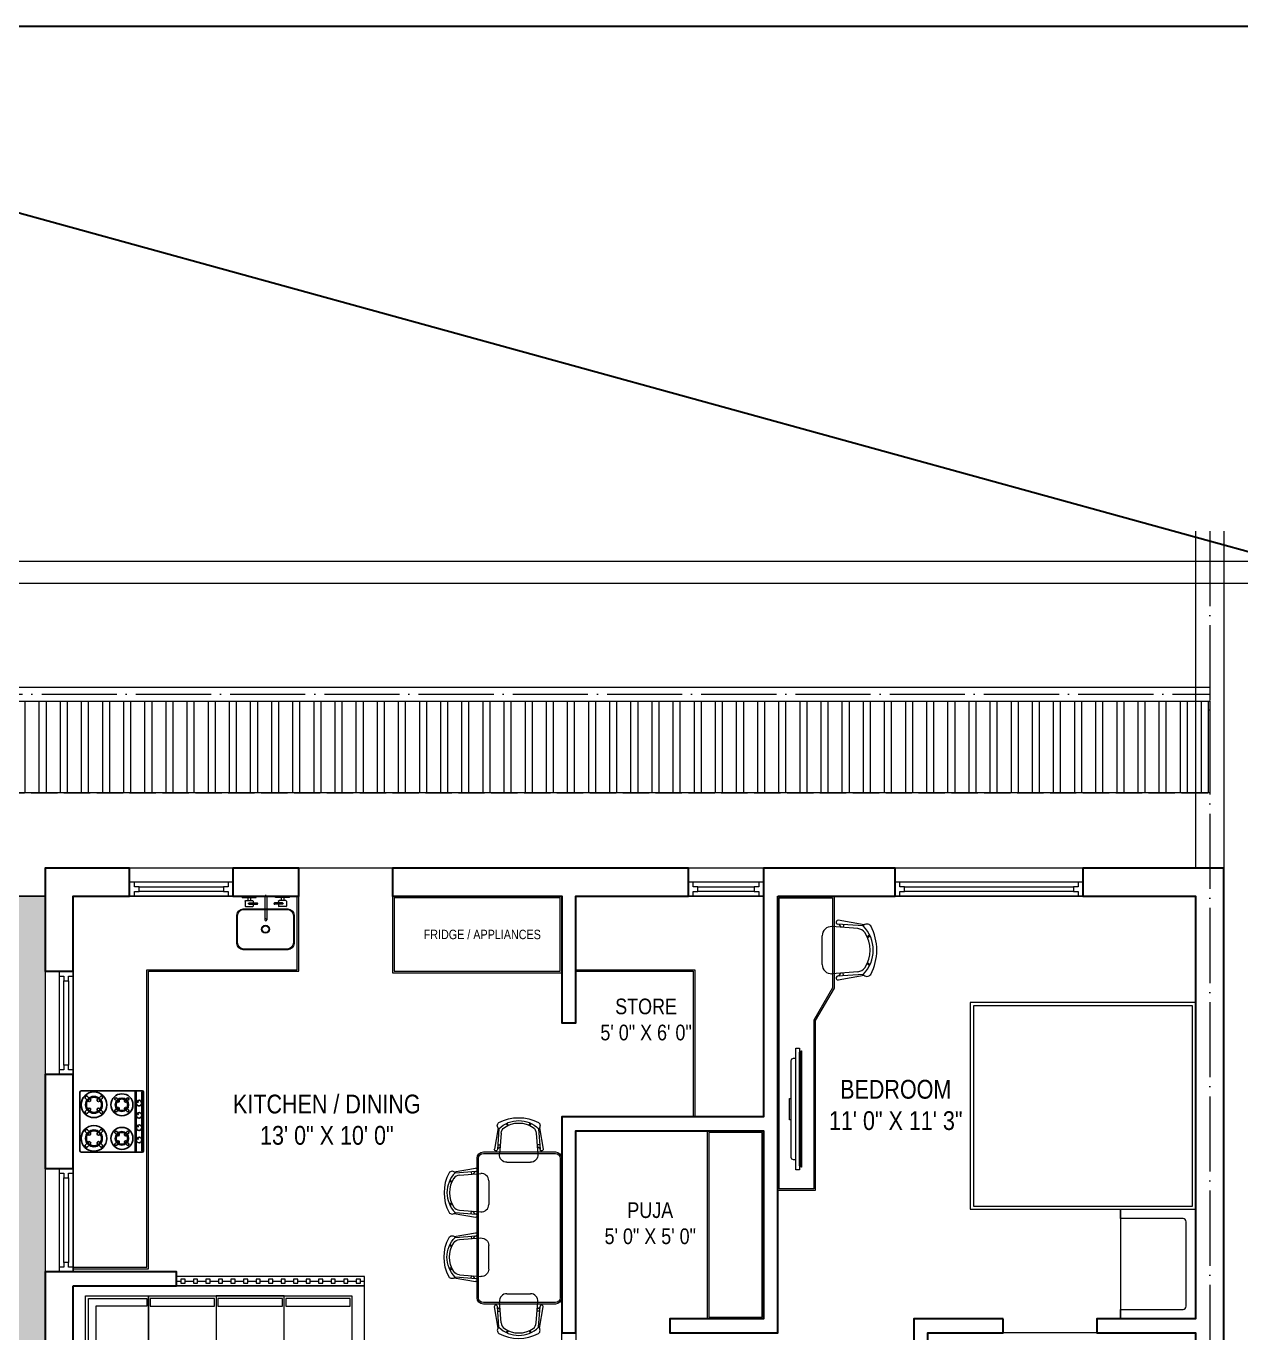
# Model space of a CAD drawing. Header units: millimetres. Extents: x 56222 to 120458, y -162468 to -121287.
# Drawn here: x 113795.1 to 114183.1, y -158300.9 to -157883.4 of the extents above; entities that cross this region are included whole.
import ezdxf

# ---------------------------------------------------------------- set-up
doc = ezdxf.new("R2010")
doc.units = ezdxf.units.MM
doc.header["$MEASUREMENT"] = 0
doc.linetypes.add('ACAD_ISO02W100', pattern=[15, 12, -3])
doc.linetypes.add('ACAD_ISO04W100', pattern=[30, 24, -3, 0, -3])
for name, color, linetype, lineweight in [('Farniture', 59, 'Continuous', 25), ('FURNITURE', 59, 'Continuous', 9), ('GROUND FLOOR', 7, 'Continuous', 9), ('GROUND FLOOR  ( PLINE )', 251, 'Continuous', 30), ('GROUND FLOOR ( DW_RAIL )', 7, 'Continuous', 9), ('SANITARY', 59, 'Continuous', 18), ('SECOND FLOOR  ( PLINE )', 251, 'Continuous', 30), ('X_GARDEN ( HATCH )', 251, 'Continuous', 9), ('X_GARDEN ( PARKING ) ( HATCH )', 251, 'Continuous', 9), ('X_SHEET', 7, 'Continuous', 9), ('ZZ_PRESENTATION _( 21~05 )', 251, 'Continuous', 9)]:
    doc.layers.add(name, color=color, linetype=linetype, lineweight=lineweight)
doc.layers.add('GROUND FLOOR  ( Text )', color=251, linetype='Continuous')
doc.styles.add('KATHA', font='swissc.ttf')
doc.styles.add("KATHA'", font='swissc.ttf')

# ---------------------------------------------------------------- blocks, each defined once
blk = doc.blocks.new('chair')
at = {"layer": 'FURNITURE'}
for p, q in [((207534.34, -332788.09), (207533.13, -332795.04)), ((207534.65, -332788.35), (207534.13, -332795.21)), ((207537.55, -332787.31), (207536.92, -332786.71)), ((207537.75, -332787.21), (207537.26, -332786.54)), ((207544.47, -332787.21), (207544.97, -332786.54)), ((207544.68, -332787.31), (207545.31, -332786.71)), ((207547.58, -332788.35), (207548.1, -332795.21)), ((207547.88, -332788.09), (207549.09, -332795.04)), ((207535.35, -332789.78), (207534.82, -332796.73)), ((207546.87, -332789.78), (207547.4, -332796.73)), ((207534.15, -332794.85), (207535.01, -332794.25)), ((207534.25, -332793.63), (207535.06, -332793.69)), ((207547.98, -332793.63), (207547.17, -332793.69)), ((207548.07, -332794.85), (207547.21, -332794.25)), ((207544.98, -332799.35), (207537.25, -332799.35))]:
    blk.add_line(p, q, dxfattribs=at)
for centre, radius, start, end in [((207541.11, -332798.54), 13.79, 61.9275, 118.0725), ((207535.38, -332787.38), 1.26, 127.0239, 232.9761), ((207541.11, -332794.89), 9.19, 45.0865, 134.9135), ((207537.78, -332789.96), 2.43, 124.0703, 175.6302), ((207541.11, -332794.89), 8.38, 55.9297, 124.0703), ((207544.44, -332789.96), 2.43, 4.3698, 55.9297), ((207546.85, -332787.38), 1.26, 307.0239, 52.9761), ((207533.63, -332795.13), 0.504, 170.1051, 0.2897), ((207548.6, -332795.13), 0.504, 179.7103, 9.8949), ((207537.25, -332796.92), 2.43, 175.6302, 270), ((207544.98, -332796.92), 2.43, 270, 4.3698)]:
    blk.add_arc(centre, radius, start, end, dxfattribs=at)
blk = doc.blocks.new('FGG')
at = {"layer": 'SANITARY'}
blk.add_lwpolyline([(5070.98, -43343.84), (5108.57, -43343.84), (5108.57, -43342.84, 0.414214), (5107.69, -43341.95), (5071.86, -43341.95, 0.414214), (5070.98, -43342.84)], format="xyb", close=True, dxfattribs=at)
for points in [[(5093.73, -43341.95), (5085.82, -43341.95), (5085.82, -43341.37), (5093.73, -43341.37)], [(5067.08, -43343.84), (5112.47, -43343.84), (5112.47, -43345.16), (5067.08, -43345.16)], [(5068.1, -43345.75), (5111.45, -43345.75), (5111.45, -43345.91), (5068.1, -43345.91)], [(5068.6, -43345.16), (5110.96, -43345.16), (5110.96, -43345.75), (5068.6, -43345.75)]]:
    blk.add_lwpolyline(points, close=True, dxfattribs=at)
blk = doc.blocks.new('MIXER')
at = {"layer": 'ZZ_PRESENTATION _( 21~05 )', "color": 252}
for p, q in [((41849.2, 3111.28), (41849.2, 3118.82)), ((41849.79, 3111.28), (41849.79, 3118.82)), ((41842.92, 3112.86), (41842.92, 3114.44)), ((41843.12, 3114.63), (41845.23, 3114.63)), ((41845.43, 3113.85), (41845.43, 3114.44)), ((41853.56, 3113.85), (41853.56, 3114.44)), ((41855.87, 3114.63), (41853.76, 3114.63)), ((41856.07, 3112.86), (41856.07, 3114.44)), ((41841.92, 3111.68), (41846.43, 3111.68)), ((41841.92, 3111.68), (41841.92, 3111.28)), ((41841.92, 3111.68), (41846.43, 3111.68)), ((41841.92, 3111.68), (41841.92, 3111.28)), ((41857.07, 3111.28), (41841.92, 3111.28)), ((41843.12, 3112.66), (41845.23, 3112.66)), ((41843.78, 3111.68), (41843.78, 3112.66)), ((41844.18, 3113.85), (41846.74, 3113.85)), ((41844.18, 3113.45), (41846.74, 3113.45)), ((41844.57, 3111.68), (41844.57, 3112.66)), ((41845.43, 3112.86), (41845.43, 3113.45)), ((41846.43, 3111.68), (41846.43, 3111.28)), ((41846.43, 3111.68), (41846.43, 3111.28)), ((41849.5, 3111.28), (41849.5, 3110.89)), ((41849.5, 3111.28), (41849.5, 3110.89)), ((41854.82, 3113.85), (41852.25, 3113.85)), ((41854.82, 3113.45), (41852.25, 3113.45)), ((41857.07, 3111.68), (41852.56, 3111.68)), ((41852.56, 3111.68), (41852.56, 3111.28)), ((41857.07, 3111.68), (41852.56, 3111.68)), ((41852.56, 3111.68), (41852.56, 3111.28)), ((41853.56, 3112.86), (41853.56, 3113.45)), ((41855.87, 3112.66), (41853.76, 3112.66)), ((41854.42, 3111.68), (41854.42, 3112.66)), ((41855.21, 3111.68), (41855.21, 3112.66)), ((41857.07, 3111.68), (41857.07, 3111.28)), ((41857.07, 3111.68), (41857.07, 3111.28))]:
    blk.add_line(p, q, dxfattribs=at)
for centre, radius in [((41849.5, 3118.82), 0.296), ((41846.74, 3113.65), 0.197), ((41852.25, 3113.65), 0.197)]:
    blk.add_circle(centre, radius, dxfattribs=at)
for centre, start, end in [((41843.12, 3114.44), 89.9998, 179.9998), ((41845.23, 3114.44), 359.9998, 89.9998), ((41853.76, 3114.44), 90.0002, 180.0002), ((41855.87, 3114.44), 0.0002, 90.0002), ((41843.12, 3112.86), 179.9998, 269.9998), ((41844.18, 3113.65), 89.9998, 269.9998), ((41845.23, 3112.86), 269.9998, 359.9998), ((41853.76, 3112.86), 180.0002, 270.0002), ((41854.82, 3113.65), 270.0002, 90.0002), ((41855.87, 3112.86), 270.0002, 0.0002)]:
    blk.add_arc(centre, 0.197, start, end, dxfattribs=at)
blk = doc.blocks.new('gas')
at = {"layer": 'Farniture'}
for p, q in [((207551.94, -332707.86), (207551.94, -332688.96)), ((207552.21, -332707.86), (207552.21, -332688.96)), ((207552.39, -332688.51), (207571.97, -332688.51)), ((207552.48, -332707.86), (207552.48, -332688.96)), ((207554.37, -332708.31), (207554.37, -332688.51)), ((207554.64, -332708.31), (207554.64, -332688.51)), ((207572.42, -332707.86), (207572.42, -332688.96)), ((207556.76, -332690.85), (207556.76, -332690.85)), ((207556.76, -332691.36), (207557.47, -332692.07)), ((207556.76, -332694.66), (207557.47, -332693.95)), ((207557.27, -332690.85), (207557.98, -332691.56)), ((207557.98, -332692.07), (207557.98, -332692.07)), ((207557.98, -332693.95), (207557.98, -332693.95)), ((207560.57, -332690.85), (207559.86, -332691.56)), ((207559.86, -332692.07), (207559.86, -332692.07)), ((207559.86, -332693.95), (207559.86, -332693.95)), ((207561.08, -332691.36), (207560.37, -332692.07)), ((207561.08, -332694.66), (207560.37, -332693.95)), ((207561.08, -332690.85), (207561.08, -332690.85)), ((207565.22, -332690.31), (207565.22, -332690.31)), ((207565.22, -332690.95), (207566.11, -332691.84)), ((207565.22, -332695.08), (207566.11, -332694.19)), ((207565.86, -332690.31), (207566.74, -332691.2)), ((207566.74, -332691.84), (207566.74, -332691.84)), ((207566.74, -332694.19), (207566.74, -332694.19)), ((207569.98, -332690.31), (207569.09, -332691.2)), ((207569.09, -332691.84), (207569.09, -332691.84)), ((207569.09, -332694.19), (207569.09, -332694.19)), ((207570.62, -332690.95), (207569.73, -332691.84)), ((207570.62, -332695.08), (207569.73, -332694.19)), ((207570.62, -332690.31), (207570.62, -332690.31)), ((207556.76, -332695.17), (207556.76, -332695.17)), ((207557.27, -332695.17), (207557.98, -332694.46)), ((207560.57, -332695.17), (207559.86, -332694.46)), ((207561.08, -332695.17), (207561.08, -332695.17)), ((207565.22, -332695.71), (207565.22, -332695.71)), ((207565.86, -332695.71), (207566.74, -332694.82)), ((207569.98, -332695.71), (207569.09, -332694.82)), ((207570.62, -332695.71), (207570.62, -332695.71)), ((207556.76, -332701.65), (207556.76, -332701.65)), ((207556.76, -332702.16), (207557.47, -332702.87)), ((207557.27, -332701.65), (207557.98, -332702.36)), ((207560.57, -332701.65), (207559.86, -332702.36)), ((207561.08, -332702.16), (207560.37, -332702.87)), ((207561.08, -332701.65), (207561.08, -332701.65)), ((207565.22, -332701.11), (207565.22, -332701.11)), ((207565.22, -332701.75), (207566.11, -332702.64)), ((207565.86, -332701.11), (207566.74, -332702)), ((207566.74, -332702.64), (207566.74, -332702.64)), ((207569.98, -332701.11), (207569.09, -332702)), ((207569.09, -332702.64), (207569.09, -332702.64)), ((207570.62, -332701.75), (207569.73, -332702.64)), ((207570.62, -332701.11), (207570.62, -332701.11)), ((207556.76, -332705.46), (207557.47, -332704.75)), ((207556.76, -332705.97), (207556.76, -332705.97)), ((207557.27, -332705.97), (207557.98, -332705.26)), ((207557.98, -332702.87), (207557.98, -332702.87)), ((207557.98, -332704.75), (207557.98, -332704.75)), ((207559.86, -332702.87), (207559.86, -332702.87)), ((207559.86, -332704.75), (207559.86, -332704.75)), ((207560.57, -332705.97), (207559.86, -332705.26)), ((207561.08, -332705.46), (207560.37, -332704.75)), ((207561.08, -332705.97), (207561.08, -332705.97)), ((207565.22, -332705.88), (207566.11, -332704.99)), ((207565.22, -332706.51), (207565.22, -332706.51)), ((207565.86, -332706.51), (207566.74, -332705.62)), ((207566.74, -332704.99), (207566.74, -332704.99)), ((207569.09, -332704.99), (207569.09, -332704.99)), ((207569.98, -332706.51), (207569.09, -332705.62)), ((207570.62, -332705.88), (207569.73, -332704.99)), ((207570.62, -332706.51), (207570.62, -332706.51)), ((207552.39, -332708.31), (207571.97, -332708.31))]:
    blk.add_line(p, q, dxfattribs=at)
for centre, radius in [((207558.92, -332693.01), 3.54), ((207567.92, -332693.01), 4.14), ((207553.42, -332692.47), 0.9), ((207553.77, -332692.05), 0.161), ((207558.92, -332693.01), 2.16), ((207558.92, -332693.01), 1.89), ((207567.92, -332693.01), 2.7), ((207567.92, -332693.01), 2.43), ((207553.42, -332696.43), 0.9), ((207553.77, -332696.01), 0.161), ((207553.42, -332700.39), 0.9), ((207553.77, -332699.97), 0.161), ((207558.92, -332703.81), 3.54), ((207558.92, -332703.81), 2.16), ((207558.92, -332703.81), 1.89), ((207567.92, -332703.81), 4.14), ((207567.92, -332703.81), 2.7), ((207567.92, -332703.81), 2.43), ((207553.42, -332704.35), 0.9), ((207553.77, -332703.93), 0.161)]:
    blk.add_circle(centre, radius, dxfattribs=at)
for centre, radius, start, end in [((207552.39, -332688.96), 0.45, 90, 180), ((207552.34, -332688.96), 0.135, 0, 180), ((207571.97, -332688.96), 0.45, 0, 90), ((207557.01, -332691.11), 0.36, 135, 225), ((207557.01, -332691.11), 0.36, 45, 135), ((207557.72, -332691.82), 0.36, 225, 315), ((207557.72, -332694.21), 0.36, 45, 135), ((207557.72, -332691.82), 0.36, 315, 45), ((207557.72, -332694.21), 0.36, 315, 45), ((207560.11, -332691.82), 0.36, 135, 225), ((207560.11, -332694.21), 0.36, 135, 225), ((207560.11, -332691.82), 0.36, 225, 315), ((207560.11, -332694.21), 0.36, 45, 135), ((207560.83, -332691.11), 0.36, 45, 135), ((207560.83, -332691.11), 0.36, 315, 45), ((207565.54, -332690.63), 0.45, 135, 225), ((207565.54, -332690.63), 0.45, 45, 135), ((207566.43, -332691.52), 0.45, 225, 315), ((207566.43, -332694.51), 0.45, 45, 135), ((207566.43, -332691.52), 0.45, 315, 45), ((207566.43, -332694.51), 0.45, 315, 45), ((207569.41, -332691.52), 0.45, 135, 225), ((207569.41, -332694.51), 0.45, 135, 225), ((207569.41, -332691.52), 0.45, 225, 315), ((207569.41, -332694.51), 0.45, 45, 135), ((207570.3, -332690.63), 0.45, 45, 135), ((207570.3, -332690.63), 0.45, 315, 45), ((207557.01, -332694.92), 0.36, 135, 225), ((207557.01, -332694.92), 0.36, 225, 315), ((207560.83, -332694.92), 0.36, 225, 315), ((207560.83, -332694.92), 0.36, 315, 45), ((207565.54, -332695.39), 0.45, 135, 225), ((207565.54, -332695.39), 0.45, 225, 315), ((207570.3, -332695.39), 0.45, 225, 315), ((207570.3, -332695.39), 0.45, 315, 45), ((207557.01, -332701.91), 0.36, 135, 225), ((207557.01, -332701.91), 0.36, 45, 135), ((207557.72, -332702.62), 0.36, 315, 45), ((207560.11, -332702.62), 0.36, 135, 225), ((207560.83, -332701.91), 0.36, 45, 135), ((207560.83, -332701.91), 0.36, 315, 45), ((207565.54, -332701.43), 0.45, 135, 225), ((207565.54, -332701.43), 0.45, 45, 135), ((207566.43, -332702.32), 0.45, 225, 315), ((207566.43, -332702.32), 0.45, 315, 45), ((207569.41, -332702.32), 0.45, 135, 225), ((207569.41, -332702.32), 0.45, 225, 315), ((207570.3, -332701.43), 0.45, 45, 135), ((207570.3, -332701.43), 0.45, 315, 45), ((207557.01, -332705.72), 0.36, 135, 225), ((207557.01, -332705.72), 0.36, 225, 315), ((207557.72, -332702.62), 0.36, 225, 315), ((207557.72, -332705.01), 0.36, 45, 135), ((207557.72, -332705.01), 0.36, 315, 45), ((207560.11, -332705.01), 0.36, 135, 225), ((207560.11, -332702.62), 0.36, 225, 315), ((207560.11, -332705.01), 0.36, 45, 135), ((207560.83, -332705.72), 0.36, 225, 315), ((207560.83, -332705.72), 0.36, 315, 45), ((207565.54, -332706.19), 0.45, 135, 225), ((207565.54, -332706.19), 0.45, 225, 315), ((207566.43, -332705.31), 0.45, 45, 135), ((207566.43, -332705.31), 0.45, 315, 45), ((207569.41, -332705.31), 0.45, 135, 225), ((207569.41, -332705.31), 0.45, 45, 135), ((207570.3, -332706.19), 0.45, 225, 315), ((207570.3, -332706.19), 0.45, 315, 45), ((207552.39, -332707.86), 0.45, 180, 270), ((207552.34, -332707.86), 0.135, 180, 0), ((207571.97, -332707.86), 0.45, 270, 0)]:
    blk.add_arc(centre, radius, start, end, dxfattribs=at)

msp = doc.modelspace()

# ---------------------------------------------------------------- hatches: boundary and pattern name
at = {"layer": 'X_GARDEN ( HATCH )'}
h = msp.add_hatch(dxfattribs=at)
h.set_pattern_fill('ANSI32', color=45, scale=18, angle=45, style=0)
h.set_pattern_definition([(90, (12556.018, 893.475), (-6.75, 1e-15), []), (90, (12558.268, 895.725), (-6.75, 1e-15), [])])
h.paths.add_polyline_path([(113768.12644, -158099.13434), (114173.12644, -158099.13434), (114173.12644, -158128.38434), (113768.12644, -158128.38434)])
at = {"layer": 'X_GARDEN ( PARKING ) ( HATCH )'}
h = msp.add_hatch(dxfattribs=at)
h.set_pattern_fill('HONEY', color=256, scale=30, style=0)
h.set_pattern_definition([(0, (12556.0177, 893.4752), (5.625, 3.24759525), [3.75, -7.5]), (120, (12556.0177, 893.4752), (-5.62499999, 3.24759527), [3.75, -7.5]), (60, (12556.0177, 893.4752), (1e-08, 6.49519052), [-7.5, 3.75])])
h.paths.add_polyline_path([(113765.12644, -158161.38434), (113801.12644, -158161.38434), (113801.12644, -158501.88434), (113873.12644, -158501.88434), (113873.12644, -158444.88434), (113952.62644, -158444.88434), (113952.62644, -158557.13434), (113765.12644, -158557.13434)])

# ---------------------------------------------------------------- linework, layer by layer
at = {"layer": 'FURNITURE'}
for p, q in [((113970.62644, -158184.88434), (114008.62644, -158184.88434)), ((113970.62644, -158185.38434), (114008.12644, -158185.38434)), ((114008.12644, -158185.38434), (114008.12644, -158231.88434)), ((114008.62644, -158184.88434), (114008.62644, -158231.88434)), ((114144.62659, -158261.38358), (114144.6299, -158296.38434)), ((113843.12644, -158284.38433), (113844.49117, -158284.38433)), ((113845.8245, -158284.38433), (113848.49117, -158284.38433)), ((113849.8245, -158284.38433), (113852.49117, -158284.38433)), ((113853.8245, -158284.38433), (113856.49117, -158284.38433)), ((113857.8245, -158284.38433), (113860.49117, -158284.38433)), ((113861.8245, -158284.38433), (113864.49117, -158284.38433)), ((113865.8245, -158284.38433), (113868.49117, -158284.38433)), ((113869.8245, -158284.38433), (113872.49117, -158284.38433)), ((113873.8245, -158284.38433), (113876.49117, -158284.38433)), ((113877.8245, -158284.38433), (113880.49117, -158284.38433)), ((113881.8245, -158284.38433), (113884.49117, -158284.38433)), ((113885.8245, -158284.38433), (113888.49117, -158284.38433)), ((113889.8245, -158284.38433), (113892.49117, -158284.38433)), ((113893.8245, -158284.38433), (113896.49117, -158284.38433)), ((113897.8245, -158284.38433), (113900.49117, -158284.38433)), ((113901.8245, -158284.38433), (113903.1259, -158284.38433))]:
    msp.add_line(p, q, dxfattribs=at)
for points in [[(113810.12644, -158280.38434), (113834.12644, -158280.38434), (113834.12644, -158185.38434), (113882.12644, -158185.38434), (113882.12644, -158161.38434)], [(113810.12644, -158279.88434), (113833.62644, -158279.88434), (113833.62644, -158184.88434), (113881.62644, -158184.88434), (113881.62644, -158161.38434)], [(114047.12644, -158255.38552), (114035.12644, -158255.38552), (114035.12644, -158161.38434), (114053.12644, -158161.38434), (114053.12644, -158190.74298), (114047.12644, -158201.1151), (114047.12644, -158255.38552)], [(113903.1259, -158309.88533), (113903.1259, -158285.88533), (113810.12644, -158285.88434), (113810.12644, -158395.88434)], [(113814.06725, -158391.88434), (113814.06725, -158289.08434), (113899.1259, -158289.08533), (113899.1259, -158309.88533)], [(113834.11041, -158309.88434), (113834.11041, -158289.08434), (113834.11041, -158395.88434)], [(113877.45407, -158309.88434), (113877.45407, -158289.08434), (113855.78224, -158289.08434), (113855.78224, -158309.88434)]]:
    msp.add_lwpolyline(points, dxfattribs=at)
for points in [[(113912.12644, -158185.88434), (113966.12644, -158185.88434), (113966.12644, -158161.38434), (113912.12644, -158161.38434)], [(113912.62644, -158185.38434), (113965.62644, -158185.38434), (113965.62644, -158161.88434), (113912.62644, -158161.88434)], [(114046.62644, -158254.88552), (114035.62644, -158254.88552), (114035.62644, -158161.88434), (114052.62644, -158161.88434), (114052.62644, -158190.65696), (114046.62644, -158201.02908)], [(114168.62644, -158195.38375), (114096.62644, -158195.38375), (114096.62644, -158261.38375), (114168.62644, -158261.38375)], [(114167.62644, -158196.38375), (114097.62644, -158196.38375), (114097.62644, -158260.38375), (114167.62644, -158260.38375)], [(114012.62644, -158236.38434), (114012.62644, -158296.38434), (114030.62644, -158296.38434), (114030.62644, -158236.38434)], [(114013.12644, -158236.88434), (114013.12644, -158295.88434), (114030.12644, -158295.88434), (114030.12644, -158236.88434)], [(113903.1259, -158285.88434), (113903.1259, -158282.88434), (113843.12644, -158282.88434), (113843.12644, -158285.88434)], [(113844.49117, -158285.051), (113845.8245, -158285.051), (113845.8245, -158283.71766), (113844.49117, -158283.71766)], [(113848.49117, -158285.051), (113849.8245, -158285.051), (113849.8245, -158283.71766), (113848.49117, -158283.71766)], [(113852.49117, -158285.051), (113853.8245, -158285.051), (113853.8245, -158283.71766), (113852.49117, -158283.71766)], [(113856.49117, -158285.051), (113857.8245, -158285.051), (113857.8245, -158283.71766), (113856.49117, -158283.71766)], [(113860.49117, -158285.051), (113861.8245, -158285.051), (113861.8245, -158283.71766), (113860.49117, -158283.71766)], [(113864.49117, -158285.051), (113865.8245, -158285.051), (113865.8245, -158283.71766), (113864.49117, -158283.71766)], [(113868.49117, -158285.051), (113869.8245, -158285.051), (113869.8245, -158283.71766), (113868.49117, -158283.71766)], [(113872.49117, -158285.051), (113873.8245, -158285.051), (113873.8245, -158283.71766), (113872.49117, -158283.71766)], [(113876.49117, -158285.051), (113877.8245, -158285.051), (113877.8245, -158283.71766), (113876.49117, -158283.71766)], [(113880.49117, -158285.051), (113881.8245, -158285.051), (113881.8245, -158283.71766), (113880.49117, -158283.71766)], [(113884.49117, -158285.051), (113885.8245, -158285.051), (113885.8245, -158283.71766), (113884.49117, -158283.71766)], [(113888.49117, -158285.051), (113889.8245, -158285.051), (113889.8245, -158283.71766), (113888.49117, -158283.71766)], [(113892.49117, -158285.051), (113893.8245, -158285.051), (113893.8245, -158283.71766), (113892.49117, -158283.71766)], [(113896.49117, -158285.051), (113897.8245, -158285.051), (113897.8245, -158283.71766), (113896.49117, -158283.71766)], [(113900.49117, -158285.051), (113901.8245, -158285.051), (113901.8245, -158283.71766), (113900.49117, -158283.71766)], [(113817.36754, -158309.35419), (113814.93873, -158309.35419), (113814.93873, -158289.95581), (113833.58026, -158289.95581), (113833.58026, -158292.38463), (113817.36754, -158292.38463)], [(113834.64056, -158292.38463), (113855.25209, -158292.38463), (113855.25209, -158289.95581), (113834.64056, -158289.95581)], [(113856.31239, -158292.38463), (113876.92392, -158292.38463), (113876.92392, -158289.95581), (113856.31239, -158289.95581)], [(113877.98432, -158292.38501), (113898.59575, -158292.38562), (113898.59575, -158289.9568), (113877.98432, -158289.9562)]]:
    msp.add_lwpolyline(points, close=True, dxfattribs=at)
for points in [[(113862.39996, -158176.50126), (113862.39996, -158167.4096, -0.414213562), (113864.36826, -158165.4413), (113878.65811, -158165.4413, -0.414213562), (113880.62641, -158167.4096), (113880.62641, -158176.50126, -0.414213562), (113878.65811, -158178.46956), (113864.36826, -158178.46956, -0.414213562)], [(113862.59482, -158176.3064), (113862.59482, -158167.60446, -0.414213562), (113864.56312, -158165.63616), (113878.46325, -158165.63616, -0.414213562), (113880.43155, -158167.60446), (113880.43155, -158176.3064, -0.414213562), (113878.46325, -158178.2747), (113864.56312, -158178.2747, -0.414213562)], [(113964.11247, -158243.08552, -0.414213562), (113966.12644, -158245.09949), (113966.12644, -158289.67155, -0.414213562), (113964.11247, -158291.68552), (113941.14041, -158291.68552, -0.414213562), (113939.12644, -158289.67155), (113939.12644, -158245.09949, -0.414213562), (113941.14041, -158243.08552)], [(113964.11247, -158243.53552, -0.414213562), (113965.67644, -158245.09949), (113965.67644, -158289.67155, -0.414213562), (113964.11247, -158291.23552), (113941.14041, -158291.23552, -0.414213562), (113939.57644, -158289.67155), (113939.57644, -158245.09949, -0.414213562), (113941.14041, -158243.53552)]]:
    msp.add_lwpolyline(points, format="xyb", close=True, dxfattribs=at)
msp.add_lwpolyline([(114144.62659, -158261.38358), (114168.62644, -158261.38375), (114168.62644, -158296.38434), (114144.6299, -158296.38434), (114144.62952, -158293.38514), (114164.62943, -158293.38504, 0.414212148), (114165.62942, -158292.38504), (114165.626, -158265.38366, 0.41420313), (114164.626, -158264.38368), (114144.62657, -158264.38355), (114144.62659, -158261.38358)], format="xyb", dxfattribs=at)
for radius in [1.26137, 1.0665]:
    msp.add_circle((113871.51318, -158171.95543), radius, dxfattribs=at)
at = {"layer": 'GROUND FLOOR'}
for p, q in [((114168.62644, -158044.7346), (114168.62644, -158152.38434)), ((114177.62644, -158044.7346), (114177.62644, -158582.26829)), ((113677.37644, -158094.63434), (114173.12644, -158094.63434)), ((113681.87644, -158099.13434), (114173.12644, -158099.13434)), ((113801.12644, -158152.38434), (113801.12644, -158501.88434)), ((114177.62644, -158152.38434), (113801.12644, -158152.38434)), ((113828.12644, -158152.38434), (113828.12644, -158161.38434)), ((113861.12644, -158152.38434), (113861.12644, -158161.38434)), ((113882.12644, -158152.38434), (113882.12644, -158161.38434)), ((113912.12644, -158152.38434), (113912.12644, -158161.38434)), ((114006.62644, -158152.38434), (114006.62644, -158161.38434)), ((114030.62644, -158152.38434), (114030.62644, -158231.88434)), ((114072.62644, -158152.38434), (114072.62644, -158161.38434)), ((114132.62644, -158152.38434), (114132.62644, -158161.38434)), ((113810.12644, -158161.38434), (113810.12644, -158281.38434)), ((113882.12644, -158161.38434), (113810.12644, -158161.38434)), ((113966.12644, -158161.38434), (113912.12644, -158161.38434)), ((113966.12644, -158161.38434), (113966.12644, -158201.88434)), ((113970.62644, -158161.38434), (113970.62644, -158201.88434)), ((114030.62644, -158161.38434), (113970.62644, -158161.38434)), ((114035.12644, -158161.38434), (114035.12644, -158300.88434)), ((114168.62644, -158161.38434), (114035.12644, -158161.38434)), ((114168.62644, -158161.38434), (114168.62644, -158296.38434)), ((113810.12644, -158185.38434), (113801.12644, -158185.38434)), ((113970.62644, -158201.88434), (113966.12644, -158201.88434)), ((113810.12644, -158218.38434), (113801.12644, -158218.38434)), ((113966.12644, -158231.88434), (113966.12644, -158300.88434)), ((114030.62644, -158231.88434), (113966.12644, -158231.88434)), ((113970.62644, -158236.38434), (113970.62644, -158300.88434)), ((114030.62644, -158236.38434), (113970.62644, -158236.38434)), ((114030.62644, -158236.38434), (114030.62644, -158296.38434)), ((113810.12644, -158248.38434), (113801.12644, -158248.38434)), ((113843.12644, -158281.38434), (113801.12644, -158281.38434)), ((113843.12644, -158281.38434), (113843.12644, -158285.88434)), ((113810.12644, -158285.88434), (113810.12644, -158501.88434)), ((113843.12644, -158285.88434), (113810.12644, -158285.88434)), ((114030.62644, -158296.38434), (114000.62644, -158296.38434)), ((114000.62644, -158296.38434), (114000.62644, -158300.88434)), ((114078.62644, -158296.38434), (114078.62644, -158444.88434)), ((114107.12644, -158296.38434), (114078.62644, -158296.38434)), ((114107.12644, -158296.38434), (114107.12644, -158300.88434)), ((114168.62644, -158296.38434), (114137.12644, -158296.38434)), ((114137.12644, -158296.38434), (114137.12644, -158300.88434)), ((113970.62644, -158300.88434), (113966.12644, -158300.88434)), ((114035.12644, -158300.88434), (114000.62644, -158300.88434)), ((114083.12644, -158300.88434), (114083.12644, -158444.88434)), ((114168.62644, -158300.88434), (114083.12644, -158300.88434)), ((114168.62644, -158300.88434), (114168.62644, -158435.88434))]:
    msp.add_line(p, q, dxfattribs=at)
at = {"layer": 'GROUND FLOOR', "color": 1, "linetype": 'ACAD_ISO04W100'}
for p, q in [((114173.12644, -158044.7346), (114173.12644, -158444.88434)), ((113679.62644, -158096.88434), (114173.12644, -158096.88434))]:
    msp.add_line(p, q, dxfattribs=at)
at = {"layer": 'GROUND FLOOR', "color": 14}
msp.add_line((113801.12644, -158161.38434), (113765.12644, -158161.38434), dxfattribs=at)
at = {"layer": 'GROUND FLOOR', "linetype": 'ACAD_ISO02W100', "ltscale": 0.7}
msp.add_lwpolyline([(113801.12644, -158444.88434), (113765.12644, -158444.88434), (113765.12644, -158128.38434), (114173.12644, -158128.38434)], dxfattribs=at)
msp.add_lwpolyline([(113970.62644, -158345.88434), (113966.12644, -158345.88434), (113966.12644, -158300.88434), (113970.62644, -158300.88434)], close=True, dxfattribs=at)
at = {"layer": 'GROUND FLOOR  ( PLINE )'}
for points in [[(113828.12644, -158152.38434), (113801.12644, -158152.38434), (113801.12644, -158185.38434), (113810.12644, -158185.38434), (113810.12644, -158161.38434), (113828.12644, -158161.38434)], [(113882.12644, -158152.38434), (113861.12644, -158152.38434), (113861.12644, -158161.38434), (113882.12644, -158161.38434)], [(114006.62644, -158152.38434), (113912.12644, -158152.38434), (113912.12644, -158161.38434), (113966.12644, -158161.38434), (113966.12644, -158201.88434), (113970.62644, -158201.88434), (113970.62644, -158161.38434), (114006.62644, -158161.38434)], [(114035.12644, -158161.38434), (114072.62644, -158161.38434), (114072.62644, -158152.38434), (114030.62644, -158152.38434), (114030.62644, -158231.88434), (113966.12644, -158231.88434), (113966.12644, -158300.88434), (113970.62644, -158300.88434), (113970.62644, -158236.38434), (114030.62644, -158236.38434), (114030.62644, -158296.38434), (114000.62644, -158296.38434), (114000.62644, -158300.88434), (114035.12644, -158300.88434)], [(114177.62644, -158152.38434), (114132.62644, -158152.38434), (114132.62644, -158161.38434), (114168.62644, -158161.38434), (114168.62644, -158296.38434), (114137.12644, -158296.38434), (114137.12644, -158300.88434), (114168.62644, -158300.88434), (114168.62644, -158435.88434), (114110.12644, -158435.88434), (114110.12644, -158444.88434), (114177.62644, -158444.88434)], [(113810.12644, -158218.38434), (113801.12644, -158218.38434), (113801.12644, -158248.38434), (113810.12644, -158248.38434)], [(113810.12644, -158285.88434), (113843.12644, -158285.88434), (113843.12644, -158281.38434), (113801.12644, -158281.38434), (113801.12644, -158324.88434), (113810.12644, -158324.88434)], [(114107.12644, -158296.38434), (114078.62644, -158296.38434), (114078.62644, -158444.88434), (114083.12644, -158444.88434), (114083.12644, -158300.88434), (114107.12644, -158300.88434)]]:
    msp.add_lwpolyline(points, close=True, dxfattribs=at)
at = {"layer": 'GROUND FLOOR ( DW_RAIL )'}
for points in [[(113861.12644, -158156.88434), (113859.62644, -158156.88434), (113859.62644, -158158.38434), (113858.12644, -158158.38434), (113858.12644, -158159.88434), (113831.12644, -158159.88434), (113831.12644, -158158.38434), (113829.62644, -158158.38434), (113829.62644, -158156.88434), (113828.12644, -158156.88434), (113828.12644, -158161.38434), (113829.62644, -158161.38434), (113829.62644, -158159.88434), (113831.12644, -158159.88434), (113831.12644, -158158.38434), (113858.12644, -158158.38434), (113858.12644, -158159.88434), (113859.62644, -158159.88434), (113859.62644, -158161.38434), (113861.12644, -158161.38434), (113861.12644, -158156.88434), (113828.12644, -158156.88434), (113828.12644, -158161.38434), (113861.12644, -158161.38434)], [(114030.62644, -158156.88434), (114029.12644, -158156.88434), (114029.12644, -158158.38434), (114027.62644, -158158.38434), (114027.62644, -158159.88434), (114009.62644, -158159.88434), (114009.62644, -158158.38434), (114008.12644, -158158.38434), (114008.12644, -158156.88434), (114006.62644, -158156.88434), (114006.62644, -158161.38434), (114008.12644, -158161.38434), (114008.12644, -158159.88434), (114009.62644, -158159.88434), (114009.62644, -158158.38434), (114027.62644, -158158.38434), (114027.62644, -158159.88434), (114029.12644, -158159.88434), (114029.12644, -158161.38434), (114030.62644, -158161.38434), (114030.62644, -158156.88434), (114006.62644, -158156.88434), (114006.62644, -158161.38434), (114030.62644, -158161.38434)], [(114132.62644, -158156.88434), (114131.12644, -158156.88434), (114131.12644, -158158.38434), (114129.62644, -158158.38434), (114129.62644, -158159.88434), (114075.62644, -158159.88434), (114075.62644, -158158.38434), (114074.12644, -158158.38434), (114074.12644, -158156.88434), (114072.62644, -158156.88434), (114072.62644, -158161.38434), (114074.12644, -158161.38434), (114074.12644, -158159.88434), (114075.62644, -158159.88434), (114075.62644, -158158.38434), (114129.62644, -158158.38434), (114129.62644, -158159.88434), (114131.12644, -158159.88434), (114131.12644, -158161.38434), (114132.62644, -158161.38434), (114132.62644, -158156.88434), (114072.62644, -158156.88434), (114072.62644, -158161.38434), (114132.62644, -158161.38434)], [(113810.12644, -158218.38434), (113810.12644, -158216.88434), (113808.62644, -158216.88434), (113808.62644, -158215.38434), (113807.12644, -158215.38434), (113807.12644, -158188.38434), (113808.62644, -158188.38434), (113808.62644, -158186.88434), (113810.12644, -158186.88434), (113810.12644, -158185.38434), (113805.62644, -158185.38434), (113805.62644, -158186.88434), (113807.12644, -158186.88434), (113807.12644, -158188.38434), (113808.62644, -158188.38434), (113808.62644, -158215.38434), (113807.12644, -158215.38434), (113807.12644, -158216.88434), (113805.62644, -158216.88434), (113805.62644, -158218.38434), (113810.12644, -158218.38434), (113810.12644, -158185.38434), (113805.62644, -158185.38434), (113805.62644, -158218.38434)], [(113810.12644, -158281.38434), (113810.12644, -158279.88434), (113808.62644, -158279.88434), (113808.62644, -158278.38434), (113807.12644, -158278.38434), (113807.12644, -158251.38434), (113808.62644, -158251.38434), (113808.62644, -158249.88434), (113810.12644, -158249.88434), (113810.12644, -158248.38434), (113805.62644, -158248.38434), (113805.62644, -158249.88434), (113807.12644, -158249.88434), (113807.12644, -158251.38434), (113808.62644, -158251.38434), (113808.62644, -158278.38434), (113807.12644, -158278.38434), (113807.12644, -158279.88434), (113805.62644, -158279.88434), (113805.62644, -158281.38434), (113810.12644, -158281.38434), (113810.12644, -158248.38434), (113805.62644, -158248.38434), (113805.62644, -158281.38434)]]:
    msp.add_lwpolyline(points, close=True, dxfattribs=at)
at = {"layer": 'SECOND FLOOR  ( PLINE )'}
msp.add_line((113576.41025, -157883.44022), (116516.02946, -158693.39293), dxfattribs=at)
at = {"layer": 'X_GARDEN ( HATCH )', "color": 14}
msp.add_lwpolyline([(113768.12644, -158099.13434), (114173.12644, -158099.13434), (114173.12644, -158128.38434), (113768.12644, -158128.38434)], close=True, dxfattribs=at)
at = {"layer": 'X_GARDEN ( HATCH )'}
msp.add_lwpolyline([(113765.12644, -158161.38434), (113801.12644, -158161.38434), (113801.12644, -158501.88434), (113873.12644, -158501.88434), (113873.12644, -158444.88434), (113952.62644, -158444.88434), (113952.62644, -158557.13434), (113765.12644, -158557.13434)], close=True, dxfattribs=at)
at = {"layer": 'X_SHEET', "color": 5, "lineweight": 30}
msp.add_lwpolyline([(113576.41025, -157883.44022), (116516.02946, -157883.44022), (116516.02946, -158693.39293), (113576.41025, -158693.39293)], close=True, dxfattribs=at)
at = {"layer": 'X_SHEET'}
for points in [[(114417.73896, -158589.26829), (113650.59059, -158589.26829), (113650.59059, -158054.33548), (114417.73896, -158054.33548)], [(114410.73896, -158582.26829), (113657.59059, -158582.26829), (113657.59059, -158061.33548), (114410.73896, -158061.33548)]]:
    msp.add_lwpolyline(points, close=True, dxfattribs=at)

# ---------------------------------------------------------------- block references
at = {"layer": 'Farniture', "xscale": -0.9763655232382007, "yscale": 0.9763655232382007, "zscale": 0.976365523251967}
msp.add_blockref('chair', (316588.39303, 166687.41766), dxfattribs=at)
at = {"layer": 'Farniture'}
for p, xscale, yscale, zscale, rotation in [((-210990.99273, -360892.08508), 0.9763655232673045, 0.9763655232673045, 0.9763655232673045, 90), ((-210990.99273, 44359.27668), -0.9763655232673045, 0.9763655232382007, 0.9763655232361199, 90), ((316588.39303, -483222.1887), 0.9763655232382007, 0.9763655232382007, 0.9763655232382007, 180)]:
    msp.add_blockref('chair', p, dxfattribs=dict(at, xscale=xscale, yscale=yscale, zscale=zscale, rotation=rotation))
at = {"layer": 'FURNITURE', "xscale": -1, "rotation": 179.9999999799897}
msp.add_blockref('MIXER', (72022.13071, -155050.10013), dxfattribs=at)
at = {"layer": 'FURNITURE', "xscale": 1.195427637896501, "yscale": 1.195427637896501, "zscale": 1.195427637896501, "rotation": 270}
msp.add_blockref('chair', (511886.87108, 89921.74976), dxfattribs=at)
at = {"layer": 'FURNITURE', "color": 2, "xscale": 0.8575794617645442, "yscale": 0.8575794617645442, "zscale": 0.8575794617645442, "rotation": 90}
msp.add_blockref('FGG', (76870.19225, -162594.27183), dxfattribs=at)
at = {"layer": 'FURNITURE', "xscale": -0.9927499999757856, "yscale": 0.9927500000048894, "zscale": 0.9927500000052532}
msp.add_blockref('gas', (319879.77106, 172052.9637), dxfattribs=at)

# ---------------------------------------------------------------- texts
at = {"layer": 'FURNITURE', "color": 250, "insert": (113940.76189, -158173.63434), "char_height": 3, "attachment_point": 5, "style": "KATHA'"}
msp.add_mtext('FRIDGE / APPLIANCES', dxfattribs=at)
at = {"layer": 'GROUND FLOOR  ( Text )', "attachment_point": 5, "style": 'KATHA'}
for s, insert, char_height in [('STORE\\P5\' 0" X 6\' 0"', (113993.08724, -158200.80061), 5), ('BEDROOM\\P11\' 0" X 11\' 3"', (114072.83495, -158228.11588), 6), ('KITCHEN / DINING\\P13\' 0" X 10\' 0"', (113891.115, -158232.82305), 6), ('PUJA\\P5\' 0" X 5\' 0"', (113994.4264, -158265.89458), 5)]:
    msp.add_mtext(s, dxfattribs=dict(at, insert=insert, char_height=char_height))

doc.saveas('drawing.dxf')
